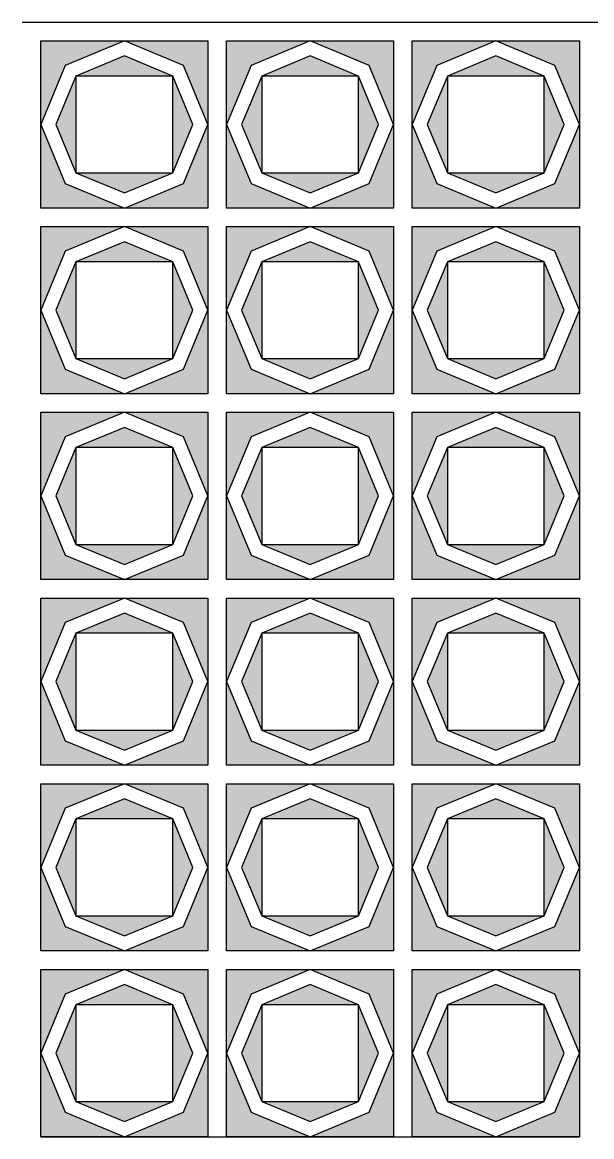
# Model space of a CAD drawing. Header units: millimetres. Extents: x -105 to 786, y -24 to 949.
# Drawn here: x 217.3 to 278.6, y 751.3 to 871.3 of the extents above; entities that cross this region are included whole.
import ezdxf

# ---------------------------------------------------------------- set-up
doc = ezdxf.new("R2010")
doc.units = ezdxf.units.MM

msp = doc.modelspace()

# ---------------------------------------------------------------- hatches: boundary and pattern name
h = msp.add_hatch(color=12)
h.dxf.hatch_style = 1
h.paths.add_polyline_path([(277.299, 860.282), (274.663, 853.918), (268.299, 851.282), (277.299, 851.282)])
h.paths.add_polyline_path([(277.299, 869.282), (268.299, 869.282), (274.663, 866.645), (277.299, 860.282)])
h.paths.add_polyline_path([(268.299, 869.282), (259.299, 869.282), (259.299, 860.282), (261.935, 866.645)])
h.paths.add_polyline_path([(261.935, 853.918), (259.299, 860.282), (259.299, 851.282), (268.299, 851.282)])
h.paths.add_polyline_path([(273.515, 855.066), (263.083, 855.066), (268.299, 852.905)])
h.paths.add_polyline_path([(273.515, 865.497), (273.515, 855.066), (275.675, 860.282)])
h.paths.add_polyline_path([(268.299, 867.658), (263.083, 865.497), (273.515, 865.497)])
h.paths.add_polyline_path([(263.083, 865.497), (260.923, 860.282), (263.083, 855.066)])
h.paths.add_polyline_path([(257.299, 869.282), (248.299, 869.282), (254.663, 866.645), (257.299, 860.282)])
h.paths.add_polyline_path([(248.299, 869.282), (239.299, 869.282), (239.299, 860.282), (241.935, 866.645)])
h.paths.add_polyline_path([(241.935, 853.918), (239.299, 860.282), (239.299, 851.282), (248.299, 851.282)])
h.paths.add_polyline_path([(257.299, 860.282), (254.663, 853.918), (248.299, 851.282), (257.299, 851.282)])
h.paths.add_polyline_path([(255.675, 860.282), (253.515, 865.497), (253.515, 855.066)])
h.paths.add_polyline_path([(248.299, 867.658), (243.083, 865.497), (253.515, 865.497)])
h.paths.add_polyline_path([(253.515, 855.066), (243.083, 855.066), (248.299, 852.905)])
h.paths.add_polyline_path([(243.083, 865.497), (240.923, 860.282), (243.083, 855.066)])
h.paths.add_polyline_path([(237.299, 869.282), (228.299, 869.282), (234.663, 866.645), (237.299, 860.282)])
h.paths.add_polyline_path([(237.299, 860.282), (234.663, 853.918), (228.299, 851.282), (237.299, 851.282)])
h.paths.add_polyline_path([(219.299, 860.282), (219.299, 851.282), (228.299, 851.282), (221.935, 853.918)])
h.paths.add_polyline_path([(228.299, 869.282), (219.299, 869.282), (219.299, 860.282), (221.935, 866.645)])
h.paths.add_polyline_path([(223.083, 865.497), (220.923, 860.282), (223.083, 855.066)])
h.paths.add_polyline_path([(228.299, 867.658), (223.083, 865.497), (233.515, 865.497)])
h.paths.add_polyline_path([(233.515, 865.497), (233.515, 855.066), (235.675, 860.282)])
h.paths.add_polyline_path([(233.515, 855.066), (223.083, 855.066), (228.299, 852.905)])
h = msp.add_hatch(color=12)
h.dxf.hatch_style = 1
h.paths.add_polyline_path([(277.299, 840.282), (274.663, 833.918), (268.299, 831.282), (277.299, 831.282)])
h.paths.add_polyline_path([(277.299, 849.282), (268.299, 849.282), (274.663, 846.645), (277.299, 840.282)])
h.paths.add_polyline_path([(268.299, 849.282), (259.299, 849.282), (259.299, 840.282), (261.935, 846.645)])
h.paths.add_polyline_path([(261.935, 833.918), (259.299, 840.282), (259.299, 831.282), (268.299, 831.282)])
h.paths.add_polyline_path([(273.515, 835.066), (263.083, 835.066), (268.299, 832.905)])
h.paths.add_polyline_path([(273.515, 845.497), (273.515, 835.066), (275.675, 840.282)])
h.paths.add_polyline_path([(268.299, 847.658), (263.083, 845.497), (273.515, 845.497)])
h.paths.add_polyline_path([(263.083, 845.497), (260.923, 840.282), (263.083, 835.066)])
h.paths.add_polyline_path([(257.299, 849.282), (248.299, 849.282), (254.663, 846.645), (257.299, 840.282)])
h.paths.add_polyline_path([(248.299, 849.282), (239.299, 849.282), (239.299, 840.282), (241.935, 846.645)])
h.paths.add_polyline_path([(241.935, 833.918), (239.299, 840.282), (239.299, 831.282), (248.299, 831.282)])
h.paths.add_polyline_path([(257.299, 840.282), (254.663, 833.918), (248.299, 831.282), (257.299, 831.282)])
h.paths.add_polyline_path([(255.675, 840.282), (253.515, 845.497), (253.515, 835.066)])
h.paths.add_polyline_path([(248.299, 847.658), (243.083, 845.497), (253.515, 845.497)])
h.paths.add_polyline_path([(253.515, 835.066), (243.083, 835.066), (248.299, 832.905)])
h.paths.add_polyline_path([(243.083, 845.497), (240.923, 840.282), (243.083, 835.066)])
h.paths.add_polyline_path([(237.299, 849.282), (228.299, 849.282), (234.663, 846.645), (237.299, 840.282)])
h.paths.add_polyline_path([(237.299, 840.282), (234.663, 833.918), (228.299, 831.282), (237.299, 831.282)])
h.paths.add_polyline_path([(219.299, 840.282), (219.299, 831.282), (228.299, 831.282), (221.935, 833.918)])
h.paths.add_polyline_path([(228.299, 849.282), (219.299, 849.282), (219.299, 840.282), (221.935, 846.645)])
h.paths.add_polyline_path([(223.083, 845.497), (220.923, 840.282), (223.083, 835.066)])
h.paths.add_polyline_path([(228.299, 847.658), (223.083, 845.497), (233.515, 845.497)])
h.paths.add_polyline_path([(233.515, 845.497), (233.515, 835.066), (235.675, 840.282)])
h.paths.add_polyline_path([(233.515, 835.066), (223.083, 835.066), (228.299, 832.905)])
h = msp.add_hatch(color=12)
h.dxf.hatch_style = 1
h.paths.add_polyline_path([(277.299, 820.282), (274.663, 813.918), (268.299, 811.282), (277.299, 811.282)])
h.paths.add_polyline_path([(277.299, 829.282), (268.299, 829.282), (274.663, 826.645), (277.299, 820.282)])
h.paths.add_polyline_path([(268.299, 829.282), (259.299, 829.282), (259.299, 820.282), (261.935, 826.645)])
h.paths.add_polyline_path([(261.935, 813.918), (259.299, 820.282), (259.299, 811.282), (268.299, 811.282)])
h.paths.add_polyline_path([(273.515, 815.066), (263.083, 815.066), (268.299, 812.905)])
h.paths.add_polyline_path([(273.515, 825.497), (273.515, 815.066), (275.675, 820.282)])
h.paths.add_polyline_path([(268.299, 827.658), (263.083, 825.497), (273.515, 825.497)])
h.paths.add_polyline_path([(263.083, 825.497), (260.923, 820.282), (263.083, 815.066)])
h.paths.add_polyline_path([(257.299, 829.282), (248.299, 829.282), (254.663, 826.645), (257.299, 820.282)])
h.paths.add_polyline_path([(248.299, 829.282), (239.299, 829.282), (239.299, 820.282), (241.935, 826.645)])
h.paths.add_polyline_path([(241.935, 813.918), (239.299, 820.282), (239.299, 811.282), (248.299, 811.282)])
h.paths.add_polyline_path([(257.299, 820.282), (254.663, 813.918), (248.299, 811.282), (257.299, 811.282)])
h.paths.add_polyline_path([(255.675, 820.282), (253.515, 825.497), (253.515, 815.066)])
h.paths.add_polyline_path([(248.299, 827.658), (243.083, 825.497), (253.515, 825.497)])
h.paths.add_polyline_path([(253.515, 815.066), (243.083, 815.066), (248.299, 812.905)])
h.paths.add_polyline_path([(243.083, 825.497), (240.923, 820.282), (243.083, 815.066)])
h.paths.add_polyline_path([(237.299, 829.282), (228.299, 829.282), (234.663, 826.645), (237.299, 820.282)])
h.paths.add_polyline_path([(237.299, 820.282), (234.663, 813.918), (228.299, 811.282), (237.299, 811.282)])
h.paths.add_polyline_path([(219.299, 820.282), (219.299, 811.282), (228.299, 811.282), (221.935, 813.918)])
h.paths.add_polyline_path([(228.299, 829.282), (219.299, 829.282), (219.299, 820.282), (221.935, 826.645)])
h.paths.add_polyline_path([(223.083, 825.497), (220.923, 820.282), (223.083, 815.066)])
h.paths.add_polyline_path([(228.299, 827.658), (223.083, 825.497), (233.515, 825.497)])
h.paths.add_polyline_path([(233.515, 825.497), (233.515, 815.066), (235.675, 820.282)])
h.paths.add_polyline_path([(233.515, 815.066), (223.083, 815.066), (228.299, 812.905)])
h = msp.add_hatch(color=12)
h.dxf.hatch_style = 1
h.paths.add_polyline_path([(277.299, 800.282), (274.663, 793.918), (268.299, 791.282), (277.299, 791.282)])
h.paths.add_polyline_path([(277.299, 809.282), (268.299, 809.282), (274.663, 806.645), (277.299, 800.282)])
h.paths.add_polyline_path([(268.299, 809.282), (259.299, 809.282), (259.299, 800.282), (261.935, 806.645)])
h.paths.add_polyline_path([(261.935, 793.918), (259.299, 800.282), (259.299, 791.282), (268.299, 791.282)])
h.paths.add_polyline_path([(273.515, 795.066), (263.083, 795.066), (268.299, 792.905)])
h.paths.add_polyline_path([(273.515, 805.497), (273.515, 795.066), (275.675, 800.282)])
h.paths.add_polyline_path([(268.299, 807.658), (263.083, 805.497), (273.515, 805.497)])
h.paths.add_polyline_path([(263.083, 805.497), (260.923, 800.282), (263.083, 795.066)])
h.paths.add_polyline_path([(257.299, 809.282), (248.299, 809.282), (254.663, 806.645), (257.299, 800.282)])
h.paths.add_polyline_path([(248.299, 809.282), (239.299, 809.282), (239.299, 800.282), (241.935, 806.645)])
h.paths.add_polyline_path([(241.935, 793.918), (239.299, 800.282), (239.299, 791.282), (248.299, 791.282)])
h.paths.add_polyline_path([(257.299, 800.282), (254.663, 793.918), (248.299, 791.282), (257.299, 791.282)])
h.paths.add_polyline_path([(255.675, 800.282), (253.515, 805.497), (253.515, 795.066)])
h.paths.add_polyline_path([(248.299, 807.658), (243.083, 805.497), (253.515, 805.497)])
h.paths.add_polyline_path([(253.515, 795.066), (243.083, 795.066), (248.299, 792.905)])
h.paths.add_polyline_path([(243.083, 805.497), (240.923, 800.282), (243.083, 795.066)])
h.paths.add_polyline_path([(237.299, 809.282), (228.299, 809.282), (234.663, 806.645), (237.299, 800.282)])
h.paths.add_polyline_path([(237.299, 800.282), (234.663, 793.918), (228.299, 791.282), (237.299, 791.282)])
h.paths.add_polyline_path([(219.299, 800.282), (219.299, 791.282), (228.299, 791.282), (221.935, 793.918)])
h.paths.add_polyline_path([(228.299, 809.282), (219.299, 809.282), (219.299, 800.282), (221.935, 806.645)])
h.paths.add_polyline_path([(223.083, 805.497), (220.923, 800.282), (223.083, 795.066)])
h.paths.add_polyline_path([(228.299, 807.658), (223.083, 805.497), (233.515, 805.497)])
h.paths.add_polyline_path([(233.515, 805.497), (233.515, 795.066), (235.675, 800.282)])
h.paths.add_polyline_path([(233.515, 795.066), (223.083, 795.066), (228.299, 792.905)])
h = msp.add_hatch(color=12)
h.dxf.hatch_style = 1
h.paths.add_polyline_path([(277.299, 780.282), (274.663, 773.918), (268.299, 771.282), (277.299, 771.282)])
h.paths.add_polyline_path([(277.299, 789.282), (268.299, 789.282), (274.663, 786.645), (277.299, 780.282)])
h.paths.add_polyline_path([(268.299, 789.282), (259.299, 789.282), (259.299, 780.282), (261.935, 786.645)])
h.paths.add_polyline_path([(261.935, 773.918), (259.299, 780.282), (259.299, 771.282), (268.299, 771.282)])
h.paths.add_polyline_path([(273.515, 775.066), (263.083, 775.066), (268.299, 772.905)])
h.paths.add_polyline_path([(273.515, 785.497), (273.515, 775.066), (275.675, 780.282)])
h.paths.add_polyline_path([(268.299, 787.658), (263.083, 785.497), (273.515, 785.497)])
h.paths.add_polyline_path([(263.083, 785.497), (260.923, 780.282), (263.083, 775.066)])
h.paths.add_polyline_path([(257.299, 789.282), (248.299, 789.282), (254.663, 786.645), (257.299, 780.282)])
h.paths.add_polyline_path([(248.299, 789.282), (239.299, 789.282), (239.299, 780.282), (241.935, 786.645)])
h.paths.add_polyline_path([(241.935, 773.918), (239.299, 780.282), (239.299, 771.282), (248.299, 771.282)])
h.paths.add_polyline_path([(257.299, 780.282), (254.663, 773.918), (248.299, 771.282), (257.299, 771.282)])
h.paths.add_polyline_path([(255.675, 780.282), (253.515, 785.497), (253.515, 775.066)])
h.paths.add_polyline_path([(248.299, 787.658), (243.083, 785.497), (253.515, 785.497)])
h.paths.add_polyline_path([(253.515, 775.066), (243.083, 775.066), (248.299, 772.905)])
h.paths.add_polyline_path([(243.083, 785.497), (240.923, 780.282), (243.083, 775.066)])
h.paths.add_polyline_path([(237.299, 789.282), (228.299, 789.282), (234.663, 786.645), (237.299, 780.282)])
h.paths.add_polyline_path([(237.299, 780.282), (234.663, 773.918), (228.299, 771.282), (237.299, 771.282)])
h.paths.add_polyline_path([(219.299, 780.282), (219.299, 771.282), (228.299, 771.282), (221.935, 773.918)])
h.paths.add_polyline_path([(228.299, 789.282), (219.299, 789.282), (219.299, 780.282), (221.935, 786.645)])
h.paths.add_polyline_path([(223.083, 785.497), (220.923, 780.282), (223.083, 775.066)])
h.paths.add_polyline_path([(228.299, 787.658), (223.083, 785.497), (233.515, 785.497)])
h.paths.add_polyline_path([(233.515, 785.497), (233.515, 775.066), (235.675, 780.282)])
h.paths.add_polyline_path([(233.515, 775.066), (223.083, 775.066), (228.299, 772.905)])
h = msp.add_hatch(color=12)
h.dxf.hatch_style = 1
h.paths.add_polyline_path([(277.299, 760.282), (274.663, 753.918), (268.299, 751.282), (277.299, 751.282)])
h.paths.add_polyline_path([(277.299, 769.282), (268.299, 769.282), (274.663, 766.645), (277.299, 760.282)])
h.paths.add_polyline_path([(268.299, 769.282), (259.299, 769.282), (259.299, 760.282), (261.935, 766.645)])
h.paths.add_polyline_path([(261.935, 753.918), (259.299, 760.282), (259.299, 751.282), (268.299, 751.282)])
h.paths.add_polyline_path([(273.515, 755.066), (263.083, 755.066), (268.299, 752.905)])
h.paths.add_polyline_path([(273.515, 765.497), (273.515, 755.066), (275.675, 760.282)])
h.paths.add_polyline_path([(268.299, 767.658), (263.083, 765.497), (273.515, 765.497)])
h.paths.add_polyline_path([(263.083, 765.497), (260.923, 760.282), (263.083, 755.066)])
h.paths.add_polyline_path([(257.299, 769.282), (248.299, 769.282), (254.663, 766.645), (257.299, 760.282)])
h.paths.add_polyline_path([(248.299, 769.282), (239.299, 769.282), (239.299, 760.282), (241.935, 766.645)])
h.paths.add_polyline_path([(241.935, 753.918), (239.299, 760.282), (239.299, 751.282), (248.299, 751.282)])
h.paths.add_polyline_path([(257.299, 760.282), (254.663, 753.918), (248.299, 751.282), (257.299, 751.282)])
h.paths.add_polyline_path([(255.675, 760.282), (253.515, 765.497), (253.515, 755.066)])
h.paths.add_polyline_path([(248.299, 767.658), (243.083, 765.497), (253.515, 765.497)])
h.paths.add_polyline_path([(253.515, 755.066), (243.083, 755.066), (248.299, 752.905)])
h.paths.add_polyline_path([(243.083, 765.497), (240.923, 760.282), (243.083, 755.066)])
h.paths.add_polyline_path([(237.299, 769.282), (228.299, 769.282), (234.663, 766.645), (237.299, 760.282)])
h.paths.add_polyline_path([(237.299, 760.282), (234.663, 753.918), (228.299, 751.282), (237.299, 751.282)])
h.paths.add_polyline_path([(219.299, 760.282), (219.299, 751.282), (228.299, 751.282), (221.935, 753.918)])
h.paths.add_polyline_path([(228.299, 769.282), (219.299, 769.282), (219.299, 760.282), (221.935, 766.645)])
h.paths.add_polyline_path([(223.083, 765.497), (220.923, 760.282), (223.083, 755.066)])
h.paths.add_polyline_path([(228.299, 767.658), (223.083, 765.497), (233.515, 765.497)])
h.paths.add_polyline_path([(233.515, 765.497), (233.515, 755.066), (235.675, 760.282)])
h.paths.add_polyline_path([(233.515, 755.066), (223.083, 755.066), (228.299, 752.905)])

# ---------------------------------------------------------------- linework, layer by layer
for p, q in [((217.299, 871.282), (339.299, 871.282)), ((219.299, 751.282), (277.299, 751.282))]:
    msp.add_line(p, q)
for points in [[(237.299, 851.282), (219.299, 851.282), (219.299, 869.282), (237.299, 869.282)], [(228.299, 851.282), (234.663, 853.918), (237.299, 860.282), (234.663, 866.645), (228.299, 869.282), (221.935, 866.645), (219.299, 860.282), (221.935, 853.918)], [(257.299, 851.282), (239.299, 851.282), (239.299, 869.282), (257.299, 869.282)], [(248.299, 851.282), (254.663, 853.918), (257.299, 860.282), (254.663, 866.645), (248.299, 869.282), (241.935, 866.645), (239.299, 860.282), (241.935, 853.918)], [(277.299, 851.282), (259.299, 851.282), (259.299, 869.282), (277.299, 869.282)], [(268.299, 851.282), (274.663, 853.918), (277.299, 860.282), (274.663, 866.645), (268.299, 869.282), (261.935, 866.645), (259.299, 860.282), (261.935, 853.918)], [(228.299, 852.905), (233.515, 855.066), (235.675, 860.282), (233.515, 865.497), (228.299, 867.658), (223.083, 865.497), (220.923, 860.282), (223.083, 855.066)], [(248.299, 852.905), (253.515, 855.066), (255.675, 860.282), (253.515, 865.497), (248.299, 867.658), (243.083, 865.497), (240.923, 860.282), (243.083, 855.066)], [(268.299, 852.905), (273.515, 855.066), (275.675, 860.282), (273.515, 865.497), (268.299, 867.658), (263.083, 865.497), (260.923, 860.282), (263.083, 855.066)], [(223.083, 855.066), (233.515, 855.066), (233.515, 865.497), (223.083, 865.497)], [(243.083, 855.066), (253.515, 855.066), (253.515, 865.497), (243.083, 865.497)], [(263.083, 855.066), (273.515, 855.066), (273.515, 865.497), (263.083, 865.497)], [(237.299, 831.282), (219.299, 831.282), (219.299, 849.282), (237.299, 849.282)], [(228.299, 831.282), (234.663, 833.918), (237.299, 840.282), (234.663, 846.645), (228.299, 849.282), (221.935, 846.645), (219.299, 840.282), (221.935, 833.918)], [(257.299, 831.282), (239.299, 831.282), (239.299, 849.282), (257.299, 849.282)], [(248.299, 831.282), (254.663, 833.918), (257.299, 840.282), (254.663, 846.645), (248.299, 849.282), (241.935, 846.645), (239.299, 840.282), (241.935, 833.918)], [(277.299, 831.282), (259.299, 831.282), (259.299, 849.282), (277.299, 849.282)], [(268.299, 831.282), (274.663, 833.918), (277.299, 840.282), (274.663, 846.645), (268.299, 849.282), (261.935, 846.645), (259.299, 840.282), (261.935, 833.918)], [(228.299, 832.905), (233.515, 835.066), (235.675, 840.282), (233.515, 845.497), (228.299, 847.658), (223.083, 845.497), (220.923, 840.282), (223.083, 835.066)], [(248.299, 832.905), (253.515, 835.066), (255.675, 840.282), (253.515, 845.497), (248.299, 847.658), (243.083, 845.497), (240.923, 840.282), (243.083, 835.066)], [(268.299, 832.905), (273.515, 835.066), (275.675, 840.282), (273.515, 845.497), (268.299, 847.658), (263.083, 845.497), (260.923, 840.282), (263.083, 835.066)], [(223.083, 835.066), (233.515, 835.066), (233.515, 845.497), (223.083, 845.497)], [(243.083, 835.066), (253.515, 835.066), (253.515, 845.497), (243.083, 845.497)], [(263.083, 835.066), (273.515, 835.066), (273.515, 845.497), (263.083, 845.497)], [(237.299, 811.282), (219.299, 811.282), (219.299, 829.282), (237.299, 829.282)], [(228.299, 811.282), (234.663, 813.918), (237.299, 820.282), (234.663, 826.645), (228.299, 829.282), (221.935, 826.645), (219.299, 820.282), (221.935, 813.918)], [(257.299, 811.282), (239.299, 811.282), (239.299, 829.282), (257.299, 829.282)], [(248.299, 811.282), (254.663, 813.918), (257.299, 820.282), (254.663, 826.645), (248.299, 829.282), (241.935, 826.645), (239.299, 820.282), (241.935, 813.918)], [(277.299, 811.282), (259.299, 811.282), (259.299, 829.282), (277.299, 829.282)], [(268.299, 811.282), (274.663, 813.918), (277.299, 820.282), (274.663, 826.645), (268.299, 829.282), (261.935, 826.645), (259.299, 820.282), (261.935, 813.918)], [(228.299, 812.905), (233.515, 815.066), (235.675, 820.282), (233.515, 825.497), (228.299, 827.658), (223.083, 825.497), (220.923, 820.282), (223.083, 815.066)], [(248.299, 812.905), (253.515, 815.066), (255.675, 820.282), (253.515, 825.497), (248.299, 827.658), (243.083, 825.497), (240.923, 820.282), (243.083, 815.066)], [(268.299, 812.905), (273.515, 815.066), (275.675, 820.282), (273.515, 825.497), (268.299, 827.658), (263.083, 825.497), (260.923, 820.282), (263.083, 815.066)], [(223.083, 815.066), (233.515, 815.066), (233.515, 825.497), (223.083, 825.497)], [(243.083, 815.066), (253.515, 815.066), (253.515, 825.497), (243.083, 825.497)], [(263.083, 815.066), (273.515, 815.066), (273.515, 825.497), (263.083, 825.497)], [(237.299, 791.282), (219.299, 791.282), (219.299, 809.282), (237.299, 809.282)], [(228.299, 791.282), (234.663, 793.918), (237.299, 800.282), (234.663, 806.645), (228.299, 809.282), (221.935, 806.645), (219.299, 800.282), (221.935, 793.918)], [(257.299, 791.282), (239.299, 791.282), (239.299, 809.282), (257.299, 809.282)], [(248.299, 791.282), (254.663, 793.918), (257.299, 800.282), (254.663, 806.645), (248.299, 809.282), (241.935, 806.645), (239.299, 800.282), (241.935, 793.918)], [(277.299, 791.282), (259.299, 791.282), (259.299, 809.282), (277.299, 809.282)], [(268.299, 791.282), (274.663, 793.918), (277.299, 800.282), (274.663, 806.645), (268.299, 809.282), (261.935, 806.645), (259.299, 800.282), (261.935, 793.918)], [(228.299, 792.905), (233.515, 795.066), (235.675, 800.282), (233.515, 805.497), (228.299, 807.658), (223.083, 805.497), (220.923, 800.282), (223.083, 795.066)], [(248.299, 792.905), (253.515, 795.066), (255.675, 800.282), (253.515, 805.497), (248.299, 807.658), (243.083, 805.497), (240.923, 800.282), (243.083, 795.066)], [(268.299, 792.905), (273.515, 795.066), (275.675, 800.282), (273.515, 805.497), (268.299, 807.658), (263.083, 805.497), (260.923, 800.282), (263.083, 795.066)], [(223.083, 795.066), (233.515, 795.066), (233.515, 805.497), (223.083, 805.497)], [(243.083, 795.066), (253.515, 795.066), (253.515, 805.497), (243.083, 805.497)], [(263.083, 795.066), (273.515, 795.066), (273.515, 805.497), (263.083, 805.497)], [(237.299, 771.282), (219.299, 771.282), (219.299, 789.282), (237.299, 789.282)], [(228.299, 771.282), (234.663, 773.918), (237.299, 780.282), (234.663, 786.645), (228.299, 789.282), (221.935, 786.645), (219.299, 780.282), (221.935, 773.918)], [(257.299, 771.282), (239.299, 771.282), (239.299, 789.282), (257.299, 789.282)], [(248.299, 771.282), (254.663, 773.918), (257.299, 780.282), (254.663, 786.645), (248.299, 789.282), (241.935, 786.645), (239.299, 780.282), (241.935, 773.918)], [(277.299, 771.282), (259.299, 771.282), (259.299, 789.282), (277.299, 789.282)], [(268.299, 771.282), (274.663, 773.918), (277.299, 780.282), (274.663, 786.645), (268.299, 789.282), (261.935, 786.645), (259.299, 780.282), (261.935, 773.918)], [(228.299, 772.905), (233.515, 775.066), (235.675, 780.282), (233.515, 785.497), (228.299, 787.658), (223.083, 785.497), (220.923, 780.282), (223.083, 775.066)], [(248.299, 772.905), (253.515, 775.066), (255.675, 780.282), (253.515, 785.497), (248.299, 787.658), (243.083, 785.497), (240.923, 780.282), (243.083, 775.066)], [(268.299, 772.905), (273.515, 775.066), (275.675, 780.282), (273.515, 785.497), (268.299, 787.658), (263.083, 785.497), (260.923, 780.282), (263.083, 775.066)], [(223.083, 775.066), (233.515, 775.066), (233.515, 785.497), (223.083, 785.497)], [(243.083, 775.066), (253.515, 775.066), (253.515, 785.497), (243.083, 785.497)], [(263.083, 775.066), (273.515, 775.066), (273.515, 785.497), (263.083, 785.497)], [(237.299, 751.282), (219.299, 751.282), (219.299, 769.282), (237.299, 769.282)], [(228.299, 751.282), (234.663, 753.918), (237.299, 760.282), (234.663, 766.645), (228.299, 769.282), (221.935, 766.645), (219.299, 760.282), (221.935, 753.918)], [(257.299, 751.282), (239.299, 751.282), (239.299, 769.282), (257.299, 769.282)], [(248.299, 751.282), (254.663, 753.918), (257.299, 760.282), (254.663, 766.645), (248.299, 769.282), (241.935, 766.645), (239.299, 760.282), (241.935, 753.918)], [(277.299, 751.282), (259.299, 751.282), (259.299, 769.282), (277.299, 769.282)], [(268.299, 751.282), (274.663, 753.918), (277.299, 760.282), (274.663, 766.645), (268.299, 769.282), (261.935, 766.645), (259.299, 760.282), (261.935, 753.918)], [(228.299, 752.905), (233.515, 755.066), (235.675, 760.282), (233.515, 765.497), (228.299, 767.658), (223.083, 765.497), (220.923, 760.282), (223.083, 755.066)], [(248.299, 752.905), (253.515, 755.066), (255.675, 760.282), (253.515, 765.497), (248.299, 767.658), (243.083, 765.497), (240.923, 760.282), (243.083, 755.066)], [(268.299, 752.905), (273.515, 755.066), (275.675, 760.282), (273.515, 765.497), (268.299, 767.658), (263.083, 765.497), (260.923, 760.282), (263.083, 755.066)], [(223.083, 755.066), (233.515, 755.066), (233.515, 765.497), (223.083, 765.497)], [(243.083, 755.066), (253.515, 755.066), (253.515, 765.497), (243.083, 765.497)], [(263.083, 755.066), (273.515, 755.066), (273.515, 765.497), (263.083, 765.497)]]:
    msp.add_lwpolyline(points, close=True)

doc.saveas('drawing.dxf')
